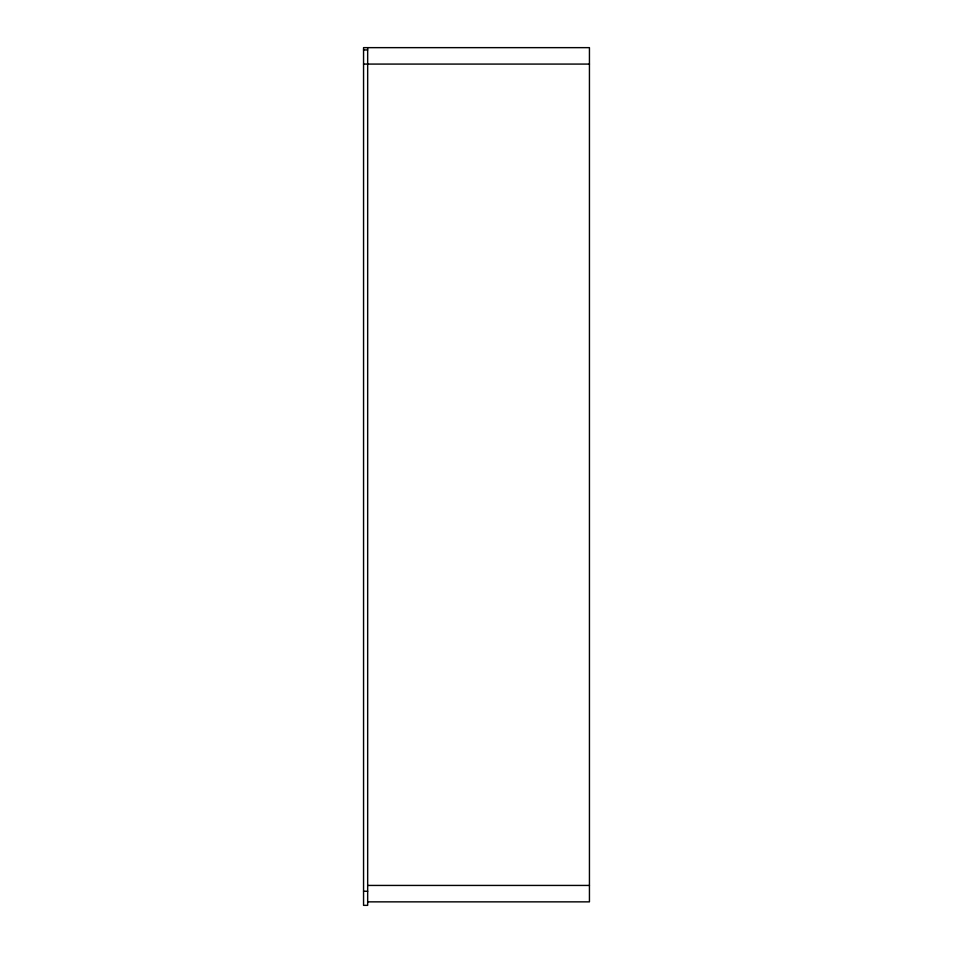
<?xml version="1.0" encoding="UTF-8"?>
<svg xmlns="http://www.w3.org/2000/svg" width="953" height="953" viewBox="0 0 953 953"><rect width="100%" height="100%" fill="white"/><g stroke="black" fill="none" stroke-linecap="round" stroke-linejoin="round"><path stroke-width="1.43" d="M363.558 49.937L367.667 49.937M363.558 64.077L589.442 64.077M367.667 885.432L589.442 885.432M363.558 891.258L367.667 891.258M367.667 901.86L589.442 901.86L589.442 47.65L363.558 47.65L363.558 905.35L367.667 905.35L367.667 47.65"/></g></svg>
